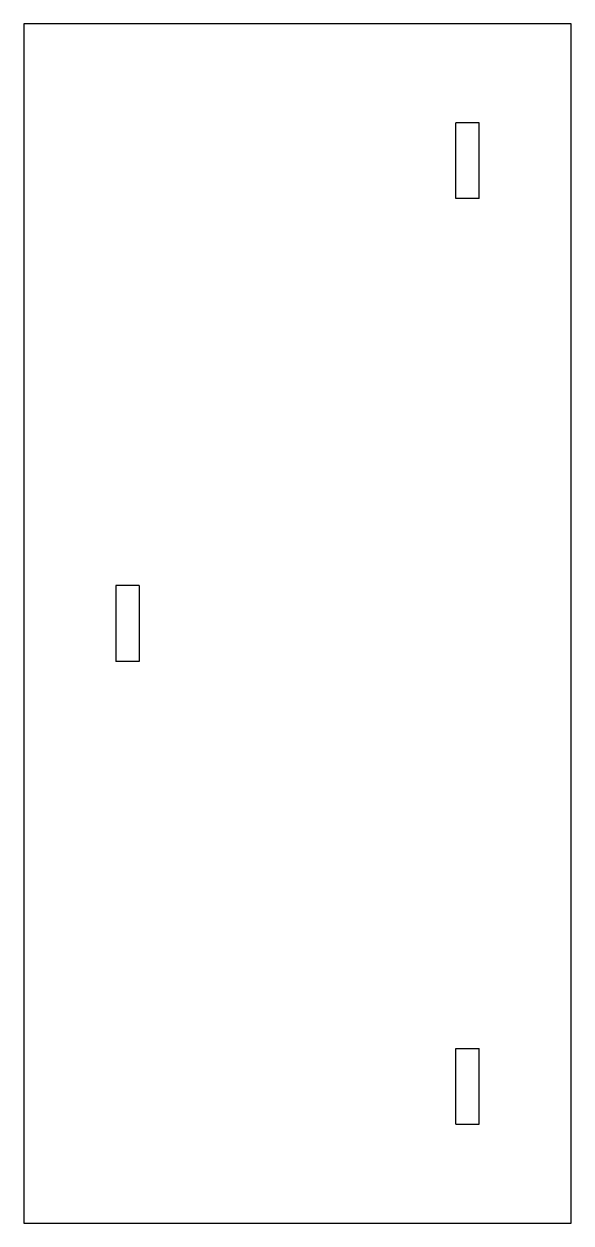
# Model space of a CAD drawing. Extents: x -0.117 to 0.117, y -0.258 to 0.258.
import ezdxf

# ---------------------------------------------------------------- set-up
doc = ezdxf.new("R2010")
doc.units = 0
doc.header["$MEASUREMENT"] = 0
doc.layers.add('CAD', color=7, linetype='CONTINUOUS')

msp = doc.modelspace()

# ---------------------------------------------------------------- linework, layer by layer
at = {"layer": 'CAD', "color": 5, "linetype": 'CONTINUOUS'}
for p, q in [((0.1175, 0.2575), (-0.1175, 0.2575)), ((-0.1175, 0.2575), (-0.1175, -0.2575)), ((0.1175, -0.2575), (0.1175, 0.2575)), ((0.078, 0.215), (0.068, 0.215)), ((0.068, 0.1825), (0.068, 0.215)), ((0.078, 0.1825), (0.078, 0.215)), ((0.078, 0.1825), (0.068, 0.1825)), ((-0.078, 0.01625), (-0.078, -0.01625)), ((-0.068, 0.01625), (-0.078, 0.01625)), ((-0.068, 0.01625), (-0.068, -0.01625)), ((-0.068, -0.01625), (-0.078, -0.01625)), ((0.068, -0.215), (0.068, -0.1825)), ((0.068, -0.1825), (0.078, -0.1825)), ((0.078, -0.215), (0.078, -0.1825)), ((0.068, -0.215), (0.078, -0.215)), ((-0.1175, -0.2575), (0.1175, -0.2575))]:
    msp.add_line(p, q, dxfattribs=at)

doc.saveas('drawing.dxf')
